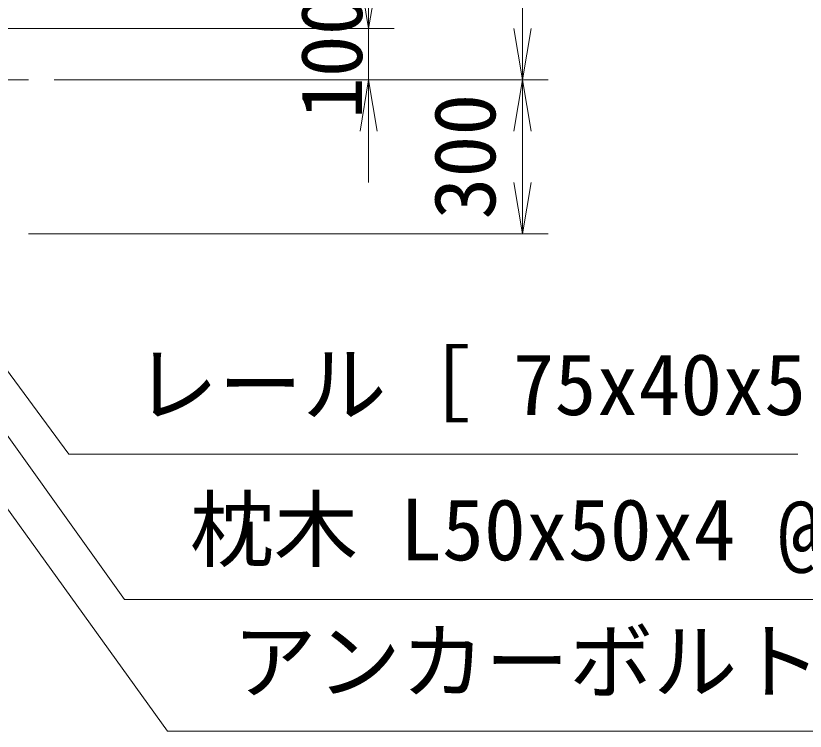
# Model space of a CAD drawing. Units: millimetres, scale not verified. Extents: x -10500 to 10500, y -7425 to 7425.
# Drawn here: x 6088 to 7627, y -1653 to -258 of the extents above; entities that cross this region are included whole.
import ezdxf
from ezdxf.enums import TextEntityAlignment as Align

# ---------------------------------------------------------------- set-up
doc = ezdxf.new("R2010")
doc.units = ezdxf.units.MM
doc.header["$LTSCALE"] = 50
for name, color, linetype, lineweight in [('0-0_D-STR-DIM', 7, 'Continuous', 9), ('0-1_0', 7, 'Continuous', 9), ('0-8_D-STR4', 7, 'Continuous', 9), ('0-9_D-STR-TXT', 7, 'Continuous', 9)]:
    doc.layers.add(name, color=color, linetype=linetype, lineweight=lineweight)
doc.styles.add('ＭＳ ゴシック', font='')
doc.styles.get('ＭＳ ゴシック').set_extended_font_data('MS Gothic')

# ---------------------------------------------------------------- blocks, each defined once
blk = doc.blocks.new('_Open')
at = {"layer": '0-1_0'}
blk.add_line((-50, 8.33), (0, 0), dxfattribs=at)
blk.add_lwpolyline([(-50, -8.33), (0, 0), (-50, 0)], dxfattribs=at)

msp = doc.modelspace()

# ---------------------------------------------------------------- linework, layer by layer
at = {"layer": '0-0_D-STR-DIM'}
for p, q in [((7076.03, 1516.97), (7076.03, -283.02)), ((5793.14, -283.02), (6826.03, -283.02)), ((5793.14, -283.02), (6826.03, -283.02)), ((6776.03, -283.02), (6776.03, -383.02)), ((6163.14, -383.02), (6826.03, -383.02)), ((6163.14, -383.02), (7126.03, -383.02)), ((6163.14, -383.02), (7126.03, -383.02)), ((6776.03, -483.02), (6776.03, -583.02)), ((7076.03, -483.02), (7076.03, -583.02)), ((6113.14, -683.02), (7126.03, -683.02))]:
    msp.add_line(p, q, dxfattribs=at)
at = {"layer": '0-8_D-STR4'}
msp.add_line((5750.64, -383.02), (6113.14, -383.02), dxfattribs=at)
at = {"layer": '0-9_D-STR-TXT'}
for points in [[(7612.94, -1112.67), (6191.73, -1112.67), (5709.87, -459.63)], [(7962.55, -1395.83), (6300.23, -1395.83), (5666.24, -509.65)], [(8371.94, -1652.96), (6383.63, -1652.96), (5614.34, -584.65)]]:
    msp.add_lwpolyline(points, dxfattribs=at)

# ---------------------------------------------------------------- block references
at = {"layer": '0-0_D-STR-DIM', "xscale": 2, "yscale": 2}
for p, rotation in [((6776.03, -283.02), 270), ((6776.03, -283.02), 270), ((7076.03, -383.02), 270), ((6776.03, -383.02), 90), ((7076.03, -383.02), 90), ((7076.03, -683.02), 270)]:
    msp.add_blockref('_Open', p, dxfattribs=dict(at, rotation=rotation))

# ---------------------------------------------------------------- texts
at = {"layer": '0-0_D-STR-DIM', "style": 'ＭＳ ゴシック'}
for s, p in [('100', (6799.4, -459.65)), ('300', (7059.16, -655.21))]:
    msp.add_text(s, height=120.2, rotation=90, dxfattribs=at).set_placement(p, align=Align.BOTTOM_LEFT)
at = {"layer": '0-9_D-STR-TXT', "style": 'ＭＳ ゴシック'}
for s, p in [('レール［ 75x40x5', (6319.04, -1072.64)), ('枕木 L50x50x4 @1000', (6427.54, -1355.8)), ('アンカーボルト M12x150L', (6510.94, -1612.93))]:
    msp.add_text(s, height=120.2, dxfattribs=at).set_placement(p, align=Align.BOTTOM_LEFT)

doc.saveas('drawing.dxf')
